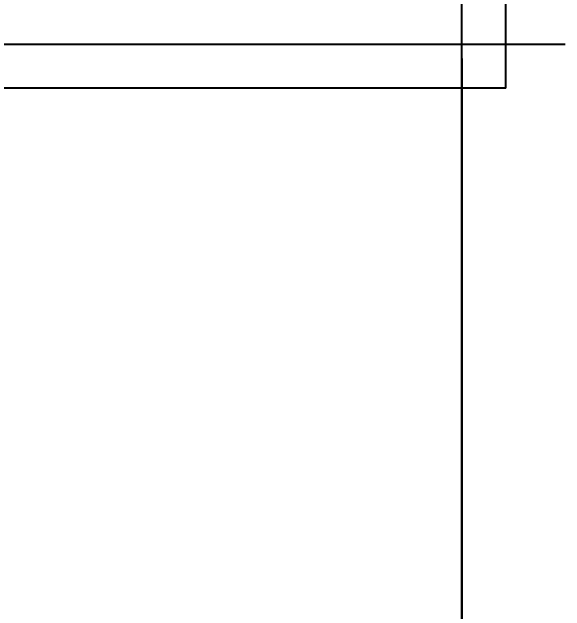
# Model space of a CAD drawing. Header units: millimetres. Extents: x 11159 to 50121, y 18346 to 37577.
# Drawn here: x 46228 to 50121, y 22565 to 26784 of the extents above; entities that cross this region are included whole.
import ezdxf

# ---------------------------------------------------------------- set-up
doc = ezdxf.new("R2010")
doc.units = ezdxf.units.MM
for name, color, linetype in [('axis', 40, 'Continuous'), ('dim', 7, 'Continuous'), ('wall', 5, 'Continuous')]:
    doc.layers.add(name, color=color, linetype=linetype)
doc.styles.add('KOTE', font='romrust.shx', dxfattribs={"width": 0.8})
doc.dimstyles.new('ayala 50', dxfattribs={"dimscale": 50, "dimtxt": 2.5, "dimasz": 1, "dimexe": 1, "dimexo": 2, "dimgap": 1, "dimtad": 1, "dimdec": 0, "dimzin": 9, "dimdsep": 46, "dimtxsty": 'KOTE', "dimblk": 'ARCHTICK', "dimcen": 0, "dimdle": 1, "dimclrd": 4, "dimclre": 4, "dimclrt": 3, "dimadec": 0, "dimazin": 0, "dimtfac": 0.666667, "dimtdec": 0, "dimtix": 1, "dimtmove": 2, "dimatfit": 0, "dimfxl": 1, "dimtvp": 1, "dimtolj": 1, "dimarcsym": 0})

# ---------------------------------------------------------------- blocks, each defined once
blk = doc.blocks.new('_ArchTick')
at = {"color": 0, "linetype": 'ByBlock', "const_width": 0.15}
blk.add_lwpolyline([(-0.5, -0.5), (0.5, 0.5)], dxfattribs=at)
blk = doc.blocks.new('*D52')
at = {"layer": 'Defpoints', "color": 0, "transparency": 16777216}
for p in [(49394.9, 26556.4), (45194.9, 19753.4), (49394.9, 19753.4)]:
    blk.add_point(p, dxfattribs=at)
at = {"layer": 'dim', "color": 4, "lineweight": -2, "transparency": 16777216}
for p, q in [((49394.9, 26456.4), (49394.9, 19653.4)), ((45094.9, 19753.4), (49494.9, 19753.4))]:
    blk.add_line(p, q, dxfattribs=at)
at = {"layer": 'dim', "color": 4, "lineweight": -2, "transparency": 16777216, "xscale": 100, "yscale": 100, "zscale": 100, "rotation": 180}
blk.add_blockref('_ArchTick', (45194.9, 19753.4), dxfattribs=at)
at = {"layer": 'dim', "color": 4, "lineweight": -2, "transparency": 16777216, "xscale": 100, "yscale": 100, "zscale": 100}
blk.add_blockref('_ArchTick', (49394.9, 19753.4), dxfattribs=at)
at = {"layer": 'dim', "color": 3, "transparency": 16777216, "insert": (47294.9, 19873.4), "char_height": 200, "attachment_point": 5, "style": 'KOTE'}
blk.add_mtext('\\A1;4200', dxfattribs=at)
blk = doc.blocks.new('*D53')
at = {"layer": 'Defpoints', "color": 0, "transparency": 16777216}
for p in [(49394.9, 26556.4), (34394.9, 23556.4), (49394.9, 19246.4)]:
    blk.add_point(p, dxfattribs=at)
at = {"layer": 'dim', "color": 4, "lineweight": -2, "transparency": 16777216}
for p, q in [((49394.9, 26456.4), (49394.9, 19146.4)), ((34394.9, 23456.4), (34394.9, 19146.4)), ((34294.9, 19246.4), (49494.9, 19246.4))]:
    blk.add_line(p, q, dxfattribs=at)
at = {"layer": 'dim', "color": 4, "lineweight": -2, "transparency": 16777216, "xscale": 100, "yscale": 100, "zscale": 100, "rotation": 180}
blk.add_blockref('_ArchTick', (34394.9, 19246.4), dxfattribs=at)
at = {"layer": 'dim', "color": 4, "lineweight": -2, "transparency": 16777216, "xscale": 100, "yscale": 100, "zscale": 100}
blk.add_blockref('_ArchTick', (49394.9, 19246.4), dxfattribs=at)
at = {"layer": 'dim', "color": 3, "transparency": 16777216, "insert": (41894.9, 19366.4), "char_height": 200, "attachment_point": 5, "style": 'KOTE'}
blk.add_mtext('\\A1;15000', dxfattribs=at)

msp = doc.modelspace()

# ---------------------------------------------------------------- linework, layer by layer
at = {"layer": 'axis'}
for p, q in [((49394.9, 18746.4), (49394.9, 35956.4)), ((32518.8, 26556.4), (50120.9, 26556.4))]:
    msp.add_line(p, q, dxfattribs=at)
at = {"layer": 'wall', "color": 0}
for q in [(49704.9, 35266.4), (45504.9, 26246.4)]:
    msp.add_line((49704.9, 26246.4), q, dxfattribs=at)

# ---------------------------------------------------------------- dimensions: what is measured, and where the dimension line sits
at = {"layer": 'dim'}
for base, p1, picture, middle in [((49394.9, 19246.4), (34394.9, 23556.4), '*D53', (41894.9, 19366.4)), ((49394.9, 19753.4), (45194.9, 19753.4), '*D52', (47294.9, 19873.4))]:
    dim = msp.add_linear_dim(base=base, p1=p1, p2=(49394.9, 26556.4), dimstyle='ayala 50', override={"dimscale": 1, "dimtxt": 200, "dimasz": 100, "dimexe": 100, "dimexo": 100, "dimgap": 20, "dimdle": 100}, dxfattribs=at)
    dim.commit()
    dim.dimension.update_dxf_attribs({"geometry": picture, "text_midpoint": middle})

doc.saveas('drawing.dxf')
